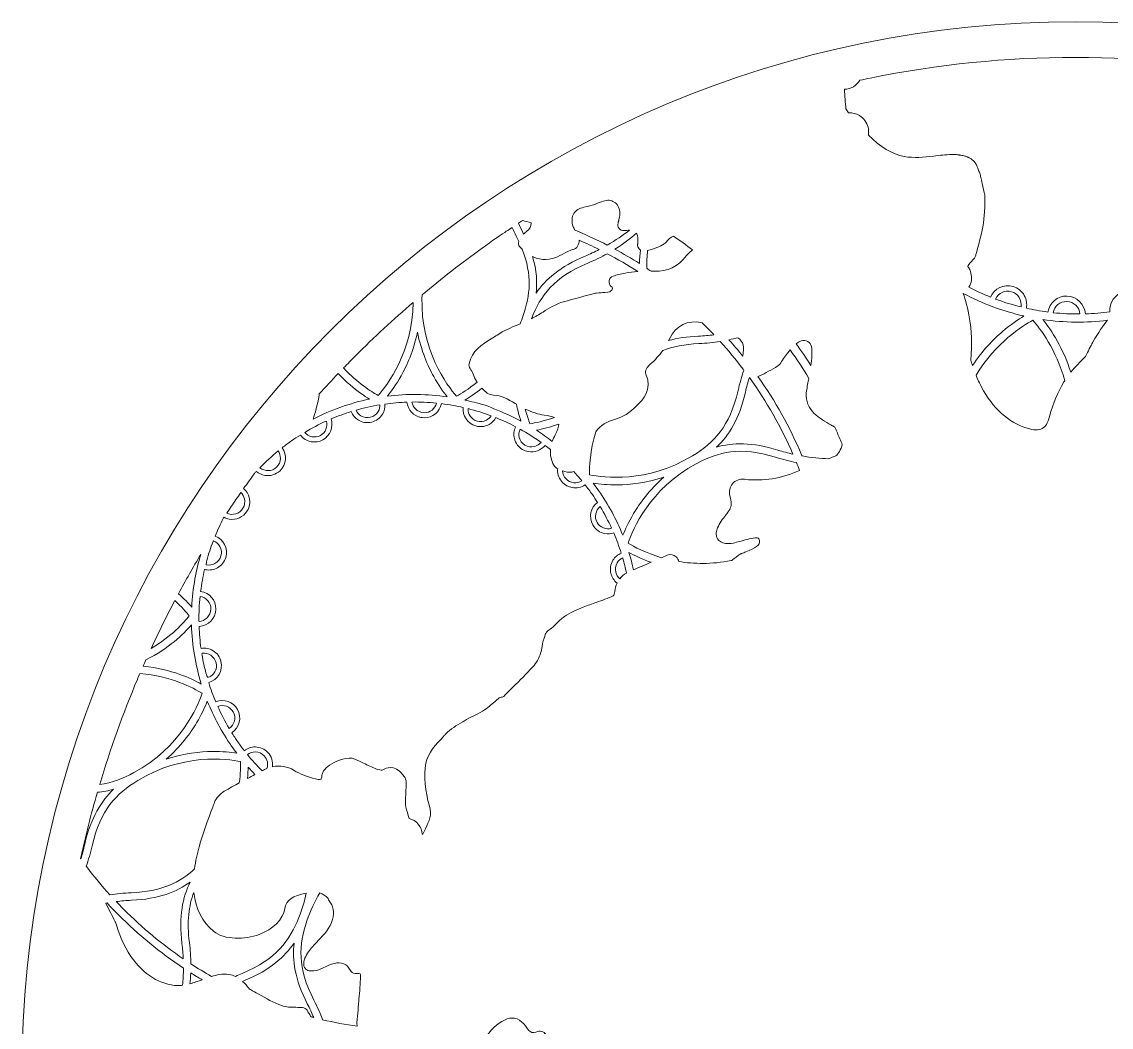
# Model space of a CAD drawing. Header units: millimetres. Extents: x -1844 to 2932, y -490 to 399.
# Drawn here: x -872 to -412.5, y -25.3 to 398.6 of the extents above; entities that cross this region are included whole.
import ezdxf

# ---------------------------------------------------------------- set-up
doc = ezdxf.new("R2010")
doc.units = ezdxf.units.MM
doc.header["$MEASUREMENT"] = 0
doc.layers.add('Layer 3', color=7, linetype='Continuous')

# ---------------------------------------------------------------- blocks, each defined once
blk = doc.blocks.new('block 2')
at = {"layer": 'Layer 3', "lineweight": 0}
for points, knots in [([(-427.53, 398.64), (-673.02, 398.64), (-872.03, 199.63), (-872.03, -45.86), (-872.03, -291.35), (-673.02, -490.36), (-427.53, -490.36), (-182.04, -490.36), (16.97, -291.35), (16.97, -45.86), (16.97, 199.63), (-182.04, 398.64), (-427.53, 398.64)], [0, 0, 0, 0, 1, 1, 1, 2, 2, 2, 3, 3, 3, 4, 4, 4, 4]), ([(-423.38, 275.47), (-423.62, 279.58), (-426.99, 282.89), (-431.18, 282.98), (-435.21, 283.06), (-438.6, 280.12), (-439.22, 276.25), (-440.8, 276.46), (-442.38, 276.7), (-443.97, 276.98), (-445.42, 277.24), (-446.86, 277.54), (-448.29, 277.86), (-447.94, 279.68), (-448.23, 281.55), (-449.14, 283.2), (-450.17, 285.06), (-451.86, 286.42), (-453.91, 287.01), (-457.8, 288.14), (-461.85, 286.16), (-463.43, 282.56), (-466.53, 283.8), (-469.55, 285.19), (-472.48, 286.73), (-471.45, 288.52), (-471.15, 290.61), (-471.65, 292.63), (-471.91, 293.69), (-472.38, 294.67), (-473.02, 295.52), (-472.85, 295.76), (-472.67, 296), (-472.49, 296.25), (-471.76, 297.2), (-470.95, 298.1), (-470.32, 298.78), (-470.05, 299.08), (-469.85, 299.44), (-469.74, 299.83), (-469.62, 300.3), (-469.49, 300.76), (-469.36, 301.22), (-468, 305.87), (-466.54, 311.41), (-466.02, 317.27), (-465.81, 319.67), (-465.72, 322.14), (-465.73, 324.85), (-465.74, 325.07), (-465.77, 325.29), (-465.83, 325.5), (-466.27, 327.09), (-466.6, 328.8), (-466.91, 330.44), (-466.91, 330.44), (-467.07, 331.27), (-467.07, 331.27), (-467.08, 331.28), (-467.08, 331.29), (-467.08, 331.31), (-467.08, 331.31), (-467.16, 331.68), (-467.16, 331.68), (-467.22, 331.94), (-467.27, 332.21), (-467.33, 332.47), (-467.49, 333.16), (-467.64, 333.76), (-467.79, 334.32), (-467.96, 334.96), (-468.22, 335.55), (-468.47, 336.13), (-468.68, 336.6), (-468.91, 337.14), (-468.97, 337.45), (-469.03, 337.77), (-469.15, 338.08), (-469.33, 338.35), (-469.33, 338.35), (-469.41, 338.48), (-469.41, 338.48), (-469.55, 338.69), (-469.68, 338.91), (-469.84, 339.12), (-469.94, 339.27), (-470.05, 339.41), (-470.18, 339.56), (-470.34, 339.77), (-470.53, 339.94), (-470.74, 340.08), (-470.8, 340.13), (-470.85, 340.19), (-470.91, 340.24), (-470.97, 340.29), (-471.02, 340.35), (-471.08, 340.4), (-471.19, 340.5), (-471.26, 340.56), (-471.3, 340.61), (-471.48, 340.79), (-471.69, 340.94), (-471.91, 341.06), (-472.26, 341.24), (-472.6, 341.38), (-472.88, 341.49), (-472.98, 341.53), (-473.07, 341.57), (-473.16, 341.61), (-473.27, 341.65), (-473.31, 341.68), (-473.31, 341.68), (-473.51, 341.8), (-473.73, 341.89), (-473.96, 341.94), (-474.15, 341.99), (-474.36, 342.04), (-474.54, 342.07), (-474.54, 342.07), (-474.65, 342.09), (-474.65, 342.09), (-475.21, 342.23), (-475.81, 342.35), (-476.43, 342.44), (-476.57, 342.47), (-476.73, 342.48), (-476.97, 342.5), (-477.2, 342.58), (-477.45, 342.62), (-477.71, 342.62), (-477.71, 342.62), (-477.71, 342.62), (-477.71, 342.62), (-477.95, 342.62), (-478.18, 342.63), (-478.42, 342.63), (-478.83, 342.64), (-479.25, 342.65), (-479.7, 342.64), (-482.31, 342.6), (-484.88, 342.31), (-487.36, 342.03), (-491.65, 341.54), (-495.7, 341.08), (-499.78, 341.86), (-504.87, 342.84), (-509.97, 345.87), (-514.94, 350.86), (-514.75, 351.92), (-514.77, 353.04), (-515.04, 354.15), (-515.55, 356.22), (-516.84, 357.97), (-518.67, 359.07), (-520.07, 359.92), (-521.66, 360.3), (-523.26, 360.2), (-523.65, 360.76), (-524.02, 361.32), (-524.37, 361.9), (-524.7, 364.64), (-524.92, 367.39), (-525.02, 370.16), (-522.28, 370.27), (-519.89, 371.77), (-518.54, 373.97), (-517.06, 374.29), (-515.58, 374.61), (-514.1, 374.91), (-485.81, 380.7), (-456.68, 383.64), (-427.53, 383.64), (-398.38, 383.64), (-369.25, 380.7), (-340.95, 374.91), (-338.81, 374.47), (-336.68, 374.01), (-334.54, 373.54), (-334.92, 372.63), (-335.13, 371.66), (-335.15, 370.64), (-335.19, 368.51), (-334.4, 366.49), (-332.93, 364.95), (-331.81, 363.79), (-330.4, 363.01), (-328.85, 362.68), (-329.09, 360.64), (-329.38, 358.59), (-329.75, 356.54), (-329.98, 355.24), (-330.25, 353.95), (-330.53, 352.67), (-332.2, 352.88), (-333.9, 352.58), (-335.4, 351.75), (-337.27, 350.72), (-338.63, 349.02), (-339.22, 346.97), (-340.31, 343.21), (-338.49, 339.3), (-335.1, 337.61), (-336.36, 334.43), (-337.78, 331.33), (-339.35, 328.31), (-340.98, 329.06), (-342.8, 329.23), (-344.57, 328.8), (-346.64, 328.29), (-348.39, 327), (-349.5, 325.18), (-351.56, 321.76), (-350.75, 317.4), (-347.76, 314.92), (-349.9, 312.06), (-352.2, 309.33), (-354.65, 306.71), (-357.72, 309.6), (-362.57, 309.61), (-365.64, 306.65), (-368.03, 304.36), (-368.67, 300.93), (-367.55, 298.02), (-372.46, 296.9), (-377.46, 295.58), (-382.38, 293.87), (-383.32, 293.74), (-384.26, 293.45), (-385.14, 292.96), (-385.28, 292.88), (-385.41, 292.79), (-385.54, 292.71), (-387.13, 292.09), (-388.71, 291.43), (-390.27, 290.71), (-394.33, 288.84), (-397.98, 286.6), (-401.21, 284.01), (-402.91, 284.97), (-404.96, 285.31), (-407.01, 284.81), (-410.88, 283.86), (-413.39, 280.2), (-413.04, 276.34), (-416.46, 275.87), (-419.91, 275.58), (-423.38, 275.47)], [0, 0, 0, 0, 1, 1, 1, 2, 2, 2, 3, 3, 3, 4, 4, 4, 5, 5, 5, 6, 6, 6, 7, 7, 7, 8, 8, 8, 9, 9, 9, 10, 10, 10, 11, 11, 11, 12, 12, 12, 13, 13, 13, 14, 14, 14, 15, 15, 15, 16, 16, 16, 17, 17, 17, 18, 18, 18, 19, 19, 19, 20, 20, 20, 21, 21, 21, 22, 22, 22, 23, 23, 23, 24, 24, 24, 25, 25, 25, 26, 26, 26, 27, 27, 27, 28, 28, 28, 29, 29, 29, 30, 30, 30, 31, 31, 31, 32, 32, 32, 33, 33, 33, 34, 34, 34, 35, 35, 35, 36, 36, 36, 37, 37, 37, 38, 38, 38, 39, 39, 39, 40, 40, 40, 41, 41, 41, 42, 42, 42, 43, 43, 43, 44, 44, 44, 45, 45, 45, 46, 46, 46, 47, 47, 47, 48, 48, 48, 49, 49, 49, 50, 50, 50, 51, 51, 51, 52, 52, 52, 53, 53, 53, 54, 54, 54, 55, 55, 55, 56, 56, 56, 57, 57, 57, 58, 58, 58, 59, 59, 59, 60, 60, 60, 61, 61, 61, 62, 62, 62, 63, 63, 63, 64, 64, 64, 65, 65, 65, 66, 66, 66, 67, 67, 67, 68, 68, 68, 69, 69, 69, 70, 70, 70, 71, 71, 71, 72, 72, 72, 73, 73, 73, 74, 74, 74, 75, 75, 75, 76, 76, 76, 77, 77, 77, 78, 78, 78, 79, 79, 79, 80, 80, 80, 81, 81, 81, 82, 82, 82, 82]), ([(-639.68, 316.64), (-639.2, 318.21), (-638.03, 319.38), (-636.31, 320.02), (-635.45, 320.34), (-634.53, 320.54), (-633.55, 320.75), (-632.13, 321.06), (-630.66, 321.39), (-629.13, 322.1), (-626.85, 323.17), (-625.17, 323.57), (-623.76, 323.34), (-623.02, 323), (-622.28, 322.65), (-621.54, 322.29), (-620.62, 321.45), (-620, 320.16), (-619.83, 318.63), (-619.73, 317.68), (-619.82, 316.6), (-620.12, 315.23), (-620.19, 314.93), (-620.29, 314.59), (-620.4, 314.22), (-620.44, 314.07), (-620.49, 313.91), (-620.53, 313.76), (-620.76, 312.98), (-620.59, 312.14), (-620.08, 311.5), (-619.57, 310.87), (-618.78, 310.52), (-617.97, 310.58), (-617.57, 310.6), (-617.18, 310.64), (-616.78, 310.68), (-616.41, 310.72), (-616.05, 310.75), (-615.7, 310.77), (-618.4, 308.68), (-621.53, 306.52), (-625.07, 304.47), (-629.05, 306.52), (-633.11, 308.43), (-637.26, 310.18), (-637.73, 310.38), (-638.21, 310.57), (-638.68, 310.77), (-639.87, 312.66), (-640.24, 314.83), (-639.68, 316.64)], [0, 0, 0, 0, 1, 1, 1, 2, 2, 2, 3, 3, 3, 4, 4, 4, 5, 5, 5, 6, 6, 6, 7, 7, 7, 8, 8, 8, 9, 9, 9, 10, 10, 10, 11, 11, 11, 12, 12, 12, 13, 13, 13, 14, 14, 14, 15, 15, 15, 16, 16, 16, 17, 17, 17, 17]), ([(-660.71, 314.87), (-659.52, 314.55), (-658.34, 314.21), (-657.16, 313.86), (-657.16, 313.8), (-657.15, 313.74), (-657.15, 313.68), (-657.17, 312.38), (-657.79, 311.22), (-658.96, 310.33), (-659.47, 309.93), (-659.93, 309.52), (-660.35, 309.1), (-660.46, 309.3), (-660.56, 309.51), (-660.67, 309.72), (-661.35, 311.04), (-661.97, 312.37), (-662.56, 313.68), (-661.94, 314.08), (-661.33, 314.47), (-660.71, 314.87)], [0, 0, 0, 0, 1, 1, 1, 2, 2, 2, 3, 3, 3, 4, 4, 4, 5, 5, 5, 6, 6, 6, 7, 7, 7, 7]), ([(-703.23, 282.46), (-703.22, 282.81), (-703.2, 283.15), (-703.19, 283.5), (-694.97, 290.38), (-686.5, 296.96), (-677.8, 303.21), (-674.38, 305.76), (-668.87, 309.47), (-667.65, 310.29), (-666.85, 310.84), (-666.04, 311.37), (-665.23, 311.9), (-664.69, 310.71), (-664.11, 309.5), (-663.49, 308.27), (-663.09, 307.51), (-662.73, 306.76), (-662.39, 306.03), (-662.65, 305.16), (-662.57, 304.39), (-662.05, 303.84), (-661.69, 303.46), (-661.33, 303.11), (-660.98, 302.77), (-656.6, 291.72), (-657.59, 283.45), (-660.51, 274.82), (-660.93, 273.59), (-661.37, 272.4), (-661.85, 271.24), (-662.15, 271.12), (-662.44, 271), (-662.75, 270.87), (-665.69, 269.66), (-668.73, 268.41), (-671.46, 266.56), (-672.26, 266.02), (-673.1, 265.51), (-673.99, 264.96), (-677.84, 262.62), (-682.2, 259.96), (-683.34, 254.46), (-683.49, 253.76), (-683.33, 253.04), (-682.91, 252.46), (-682.39, 251.77), (-682.04, 250.93), (-681.67, 250.04), (-681.27, 249.05), (-680.85, 248.04), (-680.16, 247.08), (-680.16, 247.08), (-680.02, 246.88), (-680.02, 246.88), (-679.98, 246.83), (-679.94, 246.77), (-679.9, 246.71), (-683.56, 243.71), (-686.76, 241.8), (-688.64, 240.78), (-692.61, 245.28), (-703.84, 260.03), (-703.23, 282.46)], [0, 0, 0, 0, 1, 1, 1, 2, 2, 2, 3, 3, 3, 4, 4, 4, 5, 5, 5, 6, 6, 6, 7, 7, 7, 8, 8, 8, 9, 9, 9, 10, 10, 10, 11, 11, 11, 12, 12, 12, 13, 13, 13, 14, 14, 14, 15, 15, 15, 16, 16, 16, 17, 17, 17, 18, 18, 18, 19, 19, 19, 20, 20, 20, 21, 21, 21, 21]), ([(-612.65, 309.29), (-612.06, 308.26), (-612.09, 307.17), (-612.2, 305.32), (-612.2, 305.32), (-612.2, 305.23), (-612.2, 305.23), (-612.21, 305.15), (-612.23, 304.97), (-612.25, 304.81), (-612.33, 304.11), (-612.11, 303.41), (-611.64, 302.89), (-611.48, 302.69), (-611.28, 302.53), (-611.06, 302.4), (-611.27, 300.6), (-611.43, 298.7), (-611.51, 296.7), (-614.88, 298.83), (-618.32, 300.86), (-621.83, 302.76), (-618.27, 304.99), (-615.26, 307.29), (-612.76, 309.45), (-612.72, 309.4), (-612.68, 309.35), (-612.65, 309.29)], [0, 0, 0, 0, 1, 1, 1, 2, 2, 2, 3, 3, 3, 4, 4, 4, 5, 5, 5, 6, 6, 6, 7, 7, 7, 8, 8, 8, 9, 9, 9, 9]), ([(-608.05, 302.18), (-605.22, 302.72), (-602.9, 303.94), (-601, 305.06), (-600.75, 305.21), (-600.52, 305.4), (-600.33, 305.64), (-599.33, 306.88), (-598.28, 307.7), (-597.15, 308.23), (-594.42, 306.38), (-591.74, 304.46), (-589.1, 302.47), (-589.26, 302.33), (-589.42, 302.18), (-589.59, 302.04), (-590.24, 301.47), (-590.98, 300.83), (-591.6, 300.03), (-595.26, 295.32), (-599.62, 293.23), (-605.31, 293.44), (-605.74, 293.46), (-606.17, 293.47), (-606.61, 293.48), (-607.21, 293.89), (-607.82, 294.29), (-608.42, 294.7), (-608.41, 297.33), (-608.27, 299.83), (-608.05, 302.18)], [0, 0, 0, 0, 1, 1, 1, 2, 2, 2, 3, 3, 3, 4, 4, 4, 5, 5, 5, 6, 6, 6, 7, 7, 7, 8, 8, 8, 9, 9, 9, 10, 10, 10, 10]), ([(-639.61, 302.62), (-638.74, 302.7), (-637.98, 303.23), (-637.59, 304.01), (-637.17, 304.87), (-636.95, 305.7), (-636.92, 306.52), (-634.07, 305.28), (-631.26, 303.98), (-628.5, 302.6), (-630.38, 301.62), (-632.36, 300.69), (-634.44, 299.83), (-645.02, 295.44), (-651.11, 289.97), (-655.07, 284.18), (-654.57, 288.75), (-654.84, 293.82), (-656.56, 299.64), (-648.52, 295.75), (-642.3, 302.38), (-639.61, 302.62)], [0, 0, 0, 0, 1, 1, 1, 2, 2, 2, 3, 3, 3, 4, 4, 4, 5, 5, 5, 6, 6, 6, 7, 7, 7, 7]), ([(-633.23, 296.9), (-630.28, 298.12), (-627.57, 299.46), (-625.08, 300.84), (-620.68, 298.52), (-616.39, 296), (-612.21, 293.32), (-614.01, 293.18), (-615.79, 292.98), (-617.55, 292.69), (-619.41, 292.38), (-621.16, 291.85), (-622.62, 291.37), (-623.51, 291.08), (-624.16, 290.32), (-624.31, 289.4), (-624.46, 288.48), (-624.09, 287.55), (-623.35, 286.99), (-623.09, 286.8), (-622.94, 286.56), (-622.9, 286.31), (-622.86, 285.99), (-623.02, 285.7), (-623.17, 285.51), (-623.51, 285.07), (-624.18, 284.48), (-626.07, 284.47), (-627.19, 284.46), (-628.35, 284.39), (-629.62, 284.24), (-629.74, 284.23), (-629.85, 284.21), (-629.96, 284.18), (-634.16, 283.08), (-638.92, 281.84), (-643.59, 280.56), (-645.07, 280.15), (-646.61, 279.5), (-648.29, 278.55), (-649.61, 277.81), (-650.91, 277.02), (-652.17, 276.26), (-653.84, 275.24), (-655.43, 274.28), (-657.08, 273.42), (-653.19, 283.19), (-647.63, 290.93), (-633.23, 296.9)], [0, 0, 0, 0, 1, 1, 1, 2, 2, 2, 3, 3, 3, 4, 4, 4, 5, 5, 5, 6, 6, 6, 7, 7, 7, 8, 8, 8, 9, 9, 9, 10, 10, 10, 11, 11, 11, 12, 12, 12, 13, 13, 13, 14, 14, 14, 15, 15, 15, 16, 16, 16, 16]), ([(-461.31, 281.73), (-460.14, 284.25), (-457.29, 285.61), (-454.55, 284.82), (-451.74, 284.01), (-450.03, 281.21), (-450.52, 278.39), (-454.2, 279.3), (-457.8, 280.42), (-461.31, 281.73)], [0, 0, 0, 0, 1, 1, 1, 2, 2, 2, 3, 3, 3, 3]), ([(-731.23, 257.84), (-723.43, 265.64), (-715.31, 273.14), (-706.92, 280.33), (-707.23, 259.25), (-717.87, 245.43), (-721.72, 241.12), (-724.56, 242.67), (-730.41, 246.3), (-736.31, 252.66), (-734.63, 254.4), (-732.94, 256.13), (-731.23, 257.84)], [0, 0, 0, 0, 1, 1, 1, 2, 2, 2, 3, 3, 3, 4, 4, 4, 4]), ([(-449.3, 274.58), (-451.69, 273.15), (-454.87, 271.02), (-458.35, 268.04), (-462.18, 264.76), (-466.79, 260.04), (-471, 253.7), (-471.25, 254.44), (-471.47, 255.18), (-471.69, 255.92), (-471.05, 262.8), (-471.5, 268.81), (-472.24, 273.43), (-472.95, 277.86), (-473.97, 281.49), (-474.87, 284.11), (-466.89, 279.84), (-458.32, 276.62), (-449.3, 274.58)], [0, 0, 0, 0, 1, 1, 1, 2, 2, 2, 3, 3, 3, 4, 4, 4, 5, 5, 5, 6, 6, 6, 6]), ([(-436.95, 275.98), (-436.47, 278.7), (-434.07, 280.75), (-431.22, 280.7), (-428.26, 280.64), (-425.88, 278.32), (-425.66, 275.43), (-429.41, 275.4), (-433.18, 275.58), (-436.95, 275.98)], [0, 0, 0, 0, 1, 1, 1, 2, 2, 2, 3, 3, 3, 3]), ([(-583.3, 269.99), (-582.2, 268.89), (-581.13, 267.78), (-580.06, 266.66), (-582.15, 266.39), (-584.31, 266.2), (-586.54, 266.1), (-591.4, 265.89), (-595.55, 265.21), (-599.17, 264.19), (-599.05, 264.43), (-598.93, 264.68), (-598.82, 264.92), (-596.21, 270.53), (-591.09, 273.07), (-585.1, 271.74), (-584.5, 271.16), (-583.89, 270.58), (-583.3, 269.99)], [0, 0, 0, 0, 1, 1, 1, 2, 2, 2, 3, 3, 3, 4, 4, 4, 5, 5, 5, 6, 6, 6, 6]), ([(-432.41, 246.81), (-434.98, 242.67), (-436.92, 238.01), (-438.52, 232.14), (-439.27, 229.39), (-440.21, 227.89), (-441.66, 227.15), (-443.17, 226.38), (-445.09, 226.41), (-447.9, 227.25), (-455.74, 229.62), (-462.58, 235.77), (-467.18, 244.59), (-468.03, 246.23), (-468.81, 247.92), (-469.52, 249.66), (-461.11, 263.39), (-449.95, 270.39), (-445.53, 272.77), (-442.53, 269.37), (-435.71, 260.57), (-432.09, 247.31), (-432.2, 247.14), (-432.3, 246.98), (-432.41, 246.81)], [0, 0, 0, 0, 1, 1, 1, 2, 2, 2, 3, 3, 3, 4, 4, 4, 5, 5, 5, 6, 6, 6, 7, 7, 7, 8, 8, 8, 8]), ([(-420.24, 263.58), (-421.24, 261.81), (-422.27, 259.78), (-423.27, 257.5), (-425.61, 255.25), (-427.7, 253.12), (-429.55, 250.83), (-431.19, 256.08), (-433.24, 260.47), (-435.14, 263.89), (-437.34, 267.85), (-439.56, 270.93), (-441.31, 273.09), (-432.15, 271.75), (-422.99, 271.66), (-414.01, 272.77), (-415.77, 270.61), (-418.01, 267.54), (-420.24, 263.58)], [0, 0, 0, 0, 1, 1, 1, 2, 2, 2, 3, 3, 3, 4, 4, 4, 5, 5, 5, 6, 6, 6, 6]), ([(-698.26, 249), (-696.22, 245.34), (-694.16, 242.49), (-692.55, 240.48), (-701.03, 241.72), (-709.51, 241.81), (-717.82, 240.78), (-716.2, 242.78), (-714.12, 245.63), (-712.06, 249.29), (-709.55, 253.75), (-706.77, 259.99), (-705.14, 267.75), (-703.56, 259.87), (-700.77, 253.52), (-698.26, 249)], [0, 0, 0, 0, 1, 1, 1, 2, 2, 2, 3, 3, 3, 4, 4, 4, 5, 5, 5, 5]), ([(-606.98, 254.21), (-604.92, 256), (-603.14, 257.96), (-601.64, 260.08), (-597.48, 261.66), (-592.54, 262.66), (-586.41, 262.93), (-583.23, 263.07), (-580.25, 263.4), (-577.45, 263.85), (-574.05, 260.1), (-570.83, 256.23), (-567.79, 252.23), (-567.7, 252.02), (-567.59, 251.81), (-567.47, 251.6), (-568.39, 248.99), (-569.21, 246.18), (-569.9, 243.16), (-573.37, 227.89), (-580.09, 221.11), (-589.12, 215.62), (-608.3, 203.97), (-626.68, 206.41), (-632.55, 207.63), (-632.63, 210.83), (-632.41, 217.58), (-629.95, 225.73), (-627.98, 228.4), (-625.19, 230.18), (-621.53, 231.11), (-618.63, 231.85), (-615.62, 233.76), (-612.57, 236.8), (-610.07, 239.29), (-605.89, 243.46), (-608.74, 250.01), (-609.44, 251.6), (-608.16, 253.17), (-606.98, 254.21)], [0, 0, 0, 0, 1, 1, 1, 2, 2, 2, 3, 3, 3, 4, 4, 4, 5, 5, 5, 6, 6, 6, 7, 7, 7, 8, 8, 8, 9, 9, 9, 10, 10, 10, 11, 11, 11, 12, 12, 12, 13, 13, 13, 13]), ([(-569.99, 265.44), (-567.53, 263.65), (-567.15, 261.68), (-567.92, 257.64), (-569.79, 259.98), (-571.73, 262.28), (-573.74, 264.54), (-572.44, 264.81), (-571.19, 265.11), (-569.99, 265.44)], [0, 0, 0, 0, 1, 1, 1, 2, 2, 2, 3, 3, 3, 3]), ([(-543.32, 264.06), (-542.31, 264.39), (-541.31, 264.32), (-540.49, 263.86), (-539.7, 263.41), (-539.17, 262.65), (-538.96, 261.66), (-538.46, 259.31), (-538.8, 256.34), (-539.13, 253.69), (-541.12, 256.81), (-543.21, 259.87), (-545.38, 262.88), (-544.73, 263.4), (-544.04, 263.81), (-543.32, 264.06)], [0, 0, 0, 0, 1, 1, 1, 2, 2, 2, 3, 3, 3, 4, 4, 4, 5, 5, 5, 5]), ([(-560.79, 249.33), (-558.35, 250.51), (-555.83, 251.89), (-553.08, 253.53), (-552.77, 253.72), (-552.5, 253.97), (-552.29, 254.27), (-551.25, 255.81), (-550.17, 257.4), (-549.04, 258.85), (-548.69, 259.3), (-548.32, 259.78), (-547.93, 260.25), (-545.14, 256.36), (-542.5, 252.37), (-540.01, 248.29), (-540.05, 248.09), (-540.09, 247.89), (-540.14, 247.69), (-540.51, 245.91), (-540.9, 244.07), (-541.1, 242.18), (-541.86, 234.96), (-535.16, 231.16), (-530.72, 228.64), (-530.22, 228.36), (-529.73, 228.08), (-529.27, 227.81), (-529.21, 227.77), (-529.15, 227.74), (-529.1, 227.7), (-528.36, 226.09), (-527.65, 224.47), (-526.96, 222.84), (-526.6, 222), (-526.26, 221.17), (-525.92, 220.33), (-526.43, 218.52), (-527.72, 216.08), (-528.61, 215.63), (-529.66, 215.19), (-530.74, 214.77), (-531.82, 214.36), (-535.19, 214.5), (-538.94, 214.86), (-542.91, 215.55), (-542.98, 215.71), (-543.04, 215.87), (-543.1, 216.02), (-548.06, 227.74), (-554.21, 238.79), (-561.49, 249.09), (-561.25, 249.14), (-561.01, 249.22), (-560.79, 249.33)], [0, 0, 0, 0, 1, 1, 1, 2, 2, 2, 3, 3, 3, 4, 4, 4, 5, 5, 5, 6, 6, 6, 7, 7, 7, 8, 8, 8, 9, 9, 9, 10, 10, 10, 11, 11, 11, 12, 12, 12, 13, 13, 13, 14, 14, 14, 15, 15, 15, 16, 16, 16, 17, 17, 17, 18, 18, 18, 18]), ([(-746.64, 241.11), (-746.6, 241.3), (-746.57, 241.5), (-746.54, 241.7), (-743.91, 244.62), (-741.24, 247.51), (-738.53, 250.36), (-736.8, 248.49), (-735.12, 246.89), (-733.57, 245.55), (-730.43, 242.83), (-727.54, 240.87), (-725.35, 239.54), (-733.59, 237.83), (-741.58, 235), (-749.16, 231.1), (-748.31, 233.53), (-747.33, 236.93), (-746.64, 241.11)], [0, 0, 0, 0, 1, 1, 1, 2, 2, 2, 3, 3, 3, 4, 4, 4, 5, 5, 5, 6, 6, 6, 6]), ([(-565.12, 248.65), (-557.87, 238.59), (-551.72, 227.78), (-546.74, 216.32), (-548.81, 216.79), (-550.93, 217.35), (-553.07, 218.02), (-564, 221.47), (-572.18, 221.19), (-578.94, 219.3), (-573.82, 224.19), (-569.38, 231.15), (-566.81, 242.46), (-566.32, 244.61), (-565.75, 246.67), (-565.12, 248.65)], [0, 0, 0, 0, 1, 1, 1, 2, 2, 2, 3, 3, 3, 4, 4, 4, 5, 5, 5, 5]), ([(-678.2, 237.45), (-679.44, 237.81), (-680.88, 238.18), (-682.13, 238.37), (-683.13, 238.63), (-684.13, 238.88), (-685.15, 239.11), (-683.2, 240.26), (-680.71, 241.92), (-677.95, 244.17), (-676.58, 242.57), (-674.98, 241.26), (-673.07, 241.22), (-669.6, 241.13), (-666.96, 239.54), (-663.89, 237.71), (-663.73, 237.61), (-663.56, 237.51), (-663.39, 237.41), (-662.8, 234.54), (-662.1, 232.14), (-661.47, 230.28), (-665.13, 232.24), (-668.93, 233.96), (-672.86, 235.43), (-674.51, 236.34), (-677.25, 237.18), (-678.2, 237.45)], [0, 0, 0, 0, 1, 1, 1, 2, 2, 2, 3, 3, 3, 4, 4, 4, 5, 5, 5, 6, 6, 6, 7, 7, 7, 8, 8, 8, 9, 9, 9, 9]), ([(-794.94, 167.7), (-794.76, 167.65), (-794.57, 167.6), (-794.39, 167.57), (-792.73, 167.27), (-791.03, 167.55), (-789.53, 168.38), (-787.8, 169.33), (-786.55, 170.9), (-786, 172.8), (-784.92, 176.52), (-786.92, 180.41), (-790.48, 181.76), (-789.44, 184.31), (-788.29, 186.8), (-787.02, 189.23), (-786.92, 189.39), (-786.83, 189.54), (-786.73, 189.7), (-786.03, 189.32), (-785.3, 189.06), (-784.55, 188.93), (-781.63, 188.41), (-778.55, 189.69), (-776.92, 192.39), (-775.9, 194.08), (-775.59, 196.06), (-776.06, 197.98), (-776.43, 199.51), (-777.27, 200.84), (-778.44, 201.83), (-776.94, 203.97), (-775.41, 206.08), (-773.86, 208.19), (-773.59, 208.48), (-773.33, 208.78), (-773.06, 209.07), (-772.03, 208.17), (-770.8, 207.6), (-769.52, 207.37), (-767.27, 206.97), (-764.86, 207.61), (-763.08, 209.32), (-760.39, 211.9), (-760.09, 216.05), (-762.23, 218.99), (-760.93, 220.01), (-759.6, 221), (-758.23, 221.95), (-757.01, 222.8), (-755.77, 223.62), (-754.51, 224.4), (-753.37, 222.88), (-751.7, 221.89), (-749.9, 221.57), (-748.29, 221.28), (-746.58, 221.52), (-745.04, 222.37), (-741.88, 224.11), (-740.5, 227.84), (-741.58, 231.15), (-738.79, 232.33), (-735.96, 233.37), (-733.08, 234.27), (-732.49, 232.78), (-731.44, 231.52), (-730.04, 230.68), (-729.25, 230.2), (-728.4, 229.88), (-727.52, 229.73), (-726.51, 229.55), (-725.47, 229.58), (-724.44, 229.83), (-722.53, 230.3), (-720.91, 231.49), (-719.89, 233.18), (-719.1, 234.49), (-718.74, 235.97), (-718.84, 237.46), (-715.77, 237.88), (-712.67, 238.15), (-709.56, 238.26), (-709.2, 235.01), (-706.72, 232.38), (-703.52, 231.8), (-703.14, 231.74), (-702.76, 231.7), (-702.36, 231.69), (-698.74, 231.62), (-695.67, 234.18), (-694.97, 237.62), (-693.34, 237.41), (-691.71, 237.17), (-690.08, 236.88), (-688.67, 236.62), (-687.26, 236.34), (-685.87, 236.02), (-686.2, 232.56), (-684.03, 229.23), (-680.57, 228.23), (-680.32, 228.15), (-680.06, 228.09), (-679.8, 228.05), (-678.14, 227.75), (-676.44, 228.03), (-674.94, 228.85), (-673.71, 229.53), (-672.73, 230.52), (-672.06, 231.72), (-669.21, 230.58), (-666.42, 229.29), (-663.71, 227.87), (-664.46, 226.33), (-664.65, 224.59), (-664.23, 222.9), (-663.76, 220.98), (-662.57, 219.36), (-660.88, 218.34), (-660.08, 217.86), (-659.23, 217.55), (-658.37, 217.39), (-655.75, 216.92), (-653.02, 217.9), (-651.31, 220.02), (-650.53, 219.44), (-649.76, 218.83), (-649, 218.22), (-649.2, 215.9), (-648.72, 213.72), (-647.56, 211.65), (-647.22, 211.05), (-646.7, 210.55), (-645.98, 210.12), (-645.99, 209.97), (-646.01, 209.82), (-646.01, 209.66), (-646.05, 207.69), (-645.32, 205.82), (-643.95, 204.39), (-642.83, 203.23), (-641.41, 202.51), (-639.93, 202.24), (-638.05, 201.91), (-636.07, 202.3), (-634.43, 203.42), (-633.37, 202.07), (-632.33, 200.68), (-631.34, 199.25), (-630.59, 198.18), (-629.88, 197.1), (-629.18, 196), (-632.07, 193.83), (-633, 189.8), (-631.21, 186.54), (-630.09, 184.51), (-628.15, 183.21), (-626.02, 182.83), (-624.82, 182.62), (-623.55, 182.7), (-622.35, 183.11), (-621.14, 180.32), (-620.08, 177.47), (-619.17, 174.59), (-620.62, 173.99), (-621.84, 172.96), (-622.67, 171.59), (-623.69, 169.9), (-623.99, 167.91), (-623.52, 166), (-623.12, 164.39), (-622.21, 162.99), (-620.93, 161.98), (-621.45, 160.9), (-621.78, 159.69), (-621.93, 158.34), (-622.01, 157.65), (-622.32, 156.86), (-622.53, 156.56), (-624.83, 155.55), (-627.19, 154.72), (-629.68, 153.83), (-631.48, 153.19), (-633.34, 152.53), (-635.17, 151.8), (-637.84, 150.74), (-640.65, 149.52), (-643.16, 147.82), (-644.45, 146.94), (-645.49, 145.88), (-646.51, 144.86), (-647.42, 143.94), (-648.28, 143.06), (-649.2, 142.46), (-649.44, 142.3), (-649.68, 142.15), (-649.93, 142), (-650.3, 141.76), (-650.61, 141.43), (-650.81, 141.03), (-651.01, 140.67), (-651.17, 140.31), (-651.32, 139.96), (-651.97, 138.38), (-652.26, 136.79), (-652.55, 135.25), (-652.73, 134.25), (-652.91, 133.32), (-653.16, 132.45), (-653.81, 130.27), (-654.91, 128.35), (-656.52, 126.59), (-659.15, 123.71), (-662, 120.88), (-664.76, 118.15), (-666.06, 116.86), (-667.4, 115.53), (-668.71, 114.2), (-668.93, 113.98), (-669.17, 113.86), (-669.43, 113.86), (-670, 113.84), (-670.55, 113.63), (-670.99, 113.25), (-670.99, 113.25), (-671.73, 112.61), (-671.73, 112.61), (-673.44, 111.13), (-675.06, 109.73), (-676.79, 108.48), (-677.96, 107.65), (-679.34, 106.99), (-680.8, 106.29), (-681.99, 105.73), (-683.21, 105.15), (-684.39, 104.43), (-684.94, 104.1), (-685.49, 103.78), (-686.05, 103.45), (-688.58, 101.97), (-691.2, 100.45), (-693.29, 98.23), (-693.57, 97.92), (-693.86, 97.62), (-694.16, 97.31), (-697.25, 94.05), (-700.75, 90.36), (-701.54, 85.99), (-702.51, 80.63), (-701.97, 74.2), (-700.02, 67.88), (-698.91, 64.27), (-700.19, 61.66), (-701.8, 58.35), (-702.17, 57.6), (-702.54, 56.83), (-702.89, 56.04), (-702.97, 56.03), (-703.04, 56.03), (-703.11, 56.03), (-703.31, 59.24), (-705.56, 61.92), (-708.59, 62.72), (-709.16, 64.38), (-709.69, 65.95), (-710, 67.53), (-710.25, 68.82), (-710.18, 70.29), (-710.11, 71.85), (-710.07, 72.65), (-710.03, 73.47), (-710.03, 74.31), (-710.03, 74.66), (-709.99, 75.09), (-709.95, 75.55), (-709.8, 77.05), (-709.63, 78.9), (-710.73, 80.39), (-711.91, 82), (-715.04, 86.22), (-720.07, 83.04), (-720.45, 83.01), (-721.43, 83.16), (-722.62, 83.63), (-724.36, 84.31), (-726.04, 85.13), (-727.82, 86), (-729.01, 86.59), (-730.25, 87.19), (-731.51, 87.75), (-734.4, 89.04), (-739, 87.14), (-741.27, 85.81), (-743.87, 84.28), (-745.27, 82.59), (-745.44, 80.77), (-745.53, 79.78), (-745.78, 79.36), (-745.91, 79.27), (-745.96, 79.23), (-746.42, 78.95), (-748.1, 79.38), (-751.62, 80.28), (-754.68, 81.49), (-757.2, 82.98), (-760.11, 84.7), (-763.11, 85.2), (-766.28, 84.48), (-765.99, 86.64), (-766.64, 88.9), (-768.26, 90.59), (-769.63, 92.02), (-771.47, 92.82), (-773.45, 92.86), (-775.17, 92.9), (-776.82, 92.34), (-778.16, 91.29), (-779.11, 92.51), (-780.03, 93.77), (-780.93, 95.05), (-781.8, 96.31), (-782.64, 97.58), (-783.45, 98.87), (-780.23, 100.96), (-779.11, 105.22), (-780.99, 108.64), (-782.82, 111.94), (-786.81, 113.3), (-790.23, 111.92), (-791.34, 114.58), (-792.33, 117.27), (-793.19, 120), (-789.37, 121.08), (-787.05, 125.01), (-788.01, 128.89), (-788.48, 130.81), (-789.67, 132.42), (-791.36, 133.45), (-792.9, 134.38), (-794.68, 134.7), (-796.43, 134.4), (-796.86, 137.48), (-797.13, 140.59), (-797.24, 143.72), (-793.37, 143.87), (-790.22, 147.02), (-790.15, 150.95), (-790.07, 154.75), (-792.89, 157.95), (-796.58, 158.43), (-796.38, 160.02), (-796.14, 161.61), (-795.86, 163.2), (-795.59, 164.71), (-795.28, 166.21), (-794.94, 167.7)], [0, 0, 0, 0, 1, 1, 1, 2, 2, 2, 3, 3, 3, 4, 4, 4, 5, 5, 5, 6, 6, 6, 7, 7, 7, 8, 8, 8, 9, 9, 9, 10, 10, 10, 11, 11, 11, 12, 12, 12, 13, 13, 13, 14, 14, 14, 15, 15, 15, 16, 16, 16, 17, 17, 17, 18, 18, 18, 19, 19, 19, 20, 20, 20, 21, 21, 21, 22, 22, 22, 23, 23, 23, 24, 24, 24, 25, 25, 25, 26, 26, 26, 27, 27, 27, 28, 28, 28, 29, 29, 29, 30, 30, 30, 31, 31, 31, 32, 32, 32, 33, 33, 33, 34, 34, 34, 35, 35, 35, 36, 36, 36, 37, 37, 37, 38, 38, 38, 39, 39, 39, 40, 40, 40, 41, 41, 41, 42, 42, 42, 43, 43, 43, 44, 44, 44, 45, 45, 45, 46, 46, 46, 47, 47, 47, 48, 48, 48, 49, 49, 49, 50, 50, 50, 51, 51, 51, 52, 52, 52, 53, 53, 53, 54, 54, 54, 55, 55, 55, 56, 56, 56, 57, 57, 57, 58, 58, 58, 59, 59, 59, 60, 60, 60, 61, 61, 61, 62, 62, 62, 63, 63, 63, 64, 64, 64, 65, 65, 65, 66, 66, 66, 67, 67, 67, 68, 68, 68, 69, 69, 69, 70, 70, 70, 71, 71, 71, 72, 72, 72, 73, 73, 73, 74, 74, 74, 75, 75, 75, 76, 76, 76, 77, 77, 77, 78, 78, 78, 79, 79, 79, 80, 80, 80, 81, 81, 81, 82, 82, 82, 83, 83, 83, 84, 84, 84, 85, 85, 85, 86, 86, 86, 87, 87, 87, 88, 88, 88, 89, 89, 89, 90, 90, 90, 91, 91, 91, 92, 92, 92, 93, 93, 93, 94, 94, 94, 95, 95, 95, 96, 96, 96, 97, 97, 97, 98, 98, 98, 99, 99, 99, 100, 100, 100, 101, 101, 101, 102, 102, 102, 103, 103, 103, 104, 104, 104, 105, 105, 105, 106, 106, 106, 107, 107, 107, 108, 108, 108, 109, 109, 109, 110, 110, 110, 111, 111, 111, 112, 112, 112, 113, 113, 113, 114, 114, 114, 115, 115, 115, 116, 116, 116, 117, 117, 117, 118, 118, 118, 118]), ([(-720.94, 237.14), (-720.91, 236.14), (-721.17, 235.15), (-721.69, 234.28), (-722.42, 233.07), (-723.58, 232.22), (-724.95, 231.88), (-726.32, 231.54), (-727.74, 231.76), (-728.95, 232.49), (-729.89, 233.06), (-730.61, 233.89), (-731.04, 234.87), (-727.72, 235.82), (-724.35, 236.58), (-720.94, 237.14)], [0, 0, 0, 0, 1, 1, 1, 2, 2, 2, 3, 3, 3, 4, 4, 4, 5, 5, 5, 5]), ([(-697.08, 237.86), (-697.65, 235.49), (-699.79, 233.75), (-702.32, 233.8), (-703.73, 233.83), (-705.05, 234.41), (-706.02, 235.42), (-706.8, 236.23), (-707.28, 237.23), (-707.44, 238.31), (-704, 238.36), (-700.54, 238.21), (-697.08, 237.86)], [0, 0, 0, 0, 1, 1, 1, 2, 2, 2, 3, 3, 3, 4, 4, 4, 4]), ([(-674.06, 232.49), (-674.53, 231.75), (-675.18, 231.14), (-675.96, 230.7), (-677.2, 230.02), (-678.63, 229.86), (-679.98, 230.25), (-682.36, 230.94), (-683.87, 233.16), (-683.79, 235.52), (-680.47, 234.69), (-677.23, 233.68), (-674.06, 232.49)], [0, 0, 0, 0, 1, 1, 1, 2, 2, 2, 3, 3, 3, 4, 4, 4, 4]), ([(-659.64, 235.34), (-656.82, 233.98), (-654.15, 233.13), (-651.66, 232.82), (-649.86, 232.6), (-648.41, 232.24), (-647.38, 231.76), (-651.87, 230.18), (-655.55, 229.46), (-657.67, 229.15), (-658.21, 230.53), (-658.95, 232.64), (-659.64, 235.34)], [0, 0, 0, 0, 1, 1, 1, 2, 2, 2, 3, 3, 3, 4, 4, 4, 4]), ([(-746.06, 224.22), (-748.32, 222.97), (-751.12, 223.57), (-752.7, 225.51), (-749.72, 227.29), (-746.66, 228.88), (-743.53, 230.3), (-742.87, 227.98), (-743.86, 225.43), (-746.06, 224.22)], [0, 0, 0, 0, 1, 1, 1, 2, 2, 2, 3, 3, 3, 3]), ([(-661.85, 226.87), (-658.8, 225.18), (-655.85, 223.31), (-653.01, 221.28), (-653.73, 220.42), (-654.69, 219.81), (-655.79, 219.54), (-657.16, 219.2), (-658.58, 219.42), (-659.79, 220.15), (-660.99, 220.88), (-661.85, 222.03), (-662.18, 223.4), (-662.47, 224.58), (-662.35, 225.79), (-661.85, 226.87)], [0, 0, 0, 0, 1, 1, 1, 2, 2, 2, 3, 3, 3, 4, 4, 4, 5, 5, 5, 5]), ([(-654.89, 226.4), (-652.47, 226.86), (-649.22, 227.66), (-645.48, 229.03), (-645.53, 227.89), (-646.04, 226.37), (-647, 224.53), (-647.52, 223.56), (-647.93, 222.6), (-648.25, 221.67), (-650.4, 223.34), (-652.61, 224.92), (-654.89, 226.4)], [0, 0, 0, 0, 1, 1, 1, 2, 2, 2, 3, 3, 3, 4, 4, 4, 4]), ([(-763.88, 217.68), (-763.24, 216.77), (-762.9, 215.68), (-762.93, 214.54), (-762.96, 213.13), (-763.53, 211.82), (-764.55, 210.84), (-766.51, 208.96), (-769.56, 208.89), (-771.6, 210.61), (-769.18, 213.1), (-766.6, 215.46), (-763.88, 217.68)], [0, 0, 0, 0, 1, 1, 1, 2, 2, 2, 3, 3, 3, 4, 4, 4, 4]), ([(-566.92, 205.7), (-567.08, 205.72), (-567.23, 205.74), (-567.38, 205.75), (-569.22, 205.94), (-571.03, 205.21), (-572.22, 203.81), (-573.41, 202.41), (-573.84, 200.53), (-573.36, 198.76), (-573.01, 197.46), (-572.86, 196.24), (-572.8, 195.62), (-572.67, 194.35), (-573.27, 192.85), (-574.6, 191.18), (-574.8, 190.93), (-574.99, 190.69), (-575.19, 190.45), (-576.37, 188.99), (-577.71, 187.33), (-578.5, 185.23), (-578.88, 184.19), (-579.6, 182.27), (-578.56, 180.57), (-577.9, 179.5), (-576.75, 178.87), (-575.16, 178.69), (-572.94, 178.44), (-570.89, 179.03), (-569.09, 179.55), (-569.09, 179.55), (-568.62, 179.68), (-568.62, 179.68), (-566.42, 180.31), (-564.14, 180.95), (-561.89, 181.05), (-561.14, 181.09), (-560.92, 180.39), (-560.85, 179.97), (-560.53, 177.89), (-562.61, 176.66), (-566.56, 175.11), (-567.18, 174.87), (-567.81, 174.63), (-568.44, 174.39), (-568.44, 174.39), (-568.61, 174.33), (-568.61, 174.33), (-568.76, 174.27), (-568.9, 174.2), (-569.04, 174.12), (-570.21, 173.39), (-571.26, 172.54), (-572.21, 171.74), (-572.3, 171.66), (-572.39, 171.6), (-572.48, 171.53), (-572.57, 171.51), (-572.66, 171.49), (-572.76, 171.47), (-581.04, 169.82), (-588.54, 170.01), (-594.94, 171.05), (-595.05, 171.76), (-595.39, 172.44), (-595.93, 172.97), (-596.95, 173.97), (-598.45, 174.25), (-599.76, 173.69), (-599.76, 173.69), (-602.12, 172.66), (-602.12, 172.66), (-608.96, 174.63), (-613.89, 177.33), (-616.3, 178.82), (-614.39, 184.51), (-607.23, 201.61), (-587.5, 212.29), (-578.21, 217.32), (-568.96, 219.7), (-554.03, 215), (-550.98, 214.04), (-548.05, 213.32), (-545.25, 212.79), (-544.79, 211.67), (-544.35, 210.55), (-543.92, 209.43), (-551.58, 206.08), (-559.31, 204.83), (-566.92, 205.7)], [0, 0, 0, 0, 1, 1, 1, 2, 2, 2, 3, 3, 3, 4, 4, 4, 5, 5, 5, 6, 6, 6, 7, 7, 7, 8, 8, 8, 9, 9, 9, 10, 10, 10, 11, 11, 11, 12, 12, 12, 13, 13, 13, 14, 14, 14, 15, 15, 15, 16, 16, 16, 17, 17, 17, 18, 18, 18, 19, 19, 19, 20, 20, 20, 21, 21, 21, 22, 22, 22, 23, 23, 23, 24, 24, 24, 25, 25, 25, 26, 26, 26, 27, 27, 27, 28, 28, 28, 29, 29, 29, 30, 30, 30, 30]), ([(-635.76, 205.08), (-637.84, 203.74), (-640.65, 204.01), (-642.43, 205.86), (-643.34, 206.81), (-643.82, 208.01), (-643.88, 209.23), (-643.58, 209.14), (-643.27, 209.06), (-642.93, 208.98), (-641.56, 208.65), (-640.29, 208.64), (-639.13, 208.95), (-637.97, 207.69), (-636.84, 206.41), (-635.76, 205.08)], [0, 0, 0, 0, 1, 1, 1, 2, 2, 2, 3, 3, 3, 4, 4, 4, 5, 5, 5, 5]), ([(-628.74, 201.06), (-629.46, 202.09), (-630.2, 203.1), (-630.96, 204.1), (-628.41, 203.69), (-624.88, 203.31), (-620.64, 203.35), (-615.53, 203.41), (-608.73, 204.12), (-601.2, 206.59), (-607.23, 201.28), (-611.34, 195.69), (-613.99, 191.26), (-616.13, 187.68), (-617.57, 184.49), (-618.5, 182.1), (-621.15, 188.71), (-624.57, 195.07), (-628.74, 201.06)], [0, 0, 0, 0, 1, 1, 1, 2, 2, 2, 3, 3, 3, 4, 4, 4, 5, 5, 5, 6, 6, 6, 6]), ([(-783.68, 194.26), (-782.36, 196.22), (-781.02, 198.16), (-779.66, 200.1), (-778.9, 199.4), (-778.36, 198.5), (-778.11, 197.48), (-777.78, 196.11), (-778, 194.69), (-778.73, 193.48), (-780.15, 191.12), (-783.14, 190.27), (-785.55, 191.46), (-784.93, 192.4), (-784.31, 193.33), (-783.68, 194.26)], [0, 0, 0, 0, 1, 1, 1, 2, 2, 2, 3, 3, 3, 4, 4, 4, 5, 5, 5, 5]), ([(-623.22, 185.05), (-625.55, 184.36), (-628.13, 185.34), (-629.36, 187.56), (-630.61, 189.83), (-630.01, 192.62), (-628.07, 194.2), (-626.27, 191.23), (-624.65, 188.17), (-623.22, 185.05)], [0, 0, 0, 0, 1, 1, 1, 2, 2, 2, 3, 3, 3, 3]), ([(-793.97, 171.51), (-793.22, 174.24), (-792.35, 176.92), (-791.36, 179.54), (-791.3, 179.63), (-791.25, 179.71), (-791.21, 179.78), (-790.04, 179.34), (-789.08, 178.51), (-788.48, 177.4), (-787.79, 176.17), (-787.64, 174.74), (-788.03, 173.38), (-788.42, 172.03), (-789.32, 170.91), (-790.55, 170.23), (-791.68, 169.61), (-792.96, 169.42), (-794.2, 169.69), (-794.21, 170.11), (-794.12, 170.75), (-793.97, 171.51)], [0, 0, 0, 0, 1, 1, 1, 2, 2, 2, 3, 3, 3, 4, 4, 4, 5, 5, 5, 6, 6, 6, 7, 7, 7, 7]), ([(-606.59, 170.73), (-609.05, 169.67), (-611.53, 168.61), (-614.01, 167.57), (-614.56, 170.04), (-615.2, 172.5), (-615.95, 174.92), (-613.71, 173.67), (-610.55, 172.12), (-606.59, 170.73)], [0, 0, 0, 0, 1, 1, 1, 2, 2, 2, 3, 3, 3, 3]), ([(-796.56, 173.99), (-797.54, 170.65), (-798.36, 167.24), (-798.98, 163.76), (-799.69, 159.8), (-800.14, 155.82), (-800.35, 151.87), (-801.7, 153.43), (-803.56, 155.39), (-805.92, 157.49), (-802.92, 163.06), (-799.8, 168.56), (-796.56, 173.99)], [0, 0, 0, 0, 1, 1, 1, 2, 2, 2, 3, 3, 3, 4, 4, 4, 4]), ([(-616.96, 166.2), (-618.1, 165.53), (-619.05, 164.73), (-619.8, 163.79), (-620.62, 164.49), (-621.2, 165.43), (-621.47, 166.5), (-621.8, 167.87), (-621.59, 169.29), (-620.86, 170.5), (-620.31, 171.42), (-619.5, 172.12), (-618.55, 172.56), (-617.94, 170.46), (-617.41, 168.34), (-616.96, 166.2)], [0, 0, 0, 0, 1, 1, 1, 2, 2, 2, 3, 3, 3, 4, 4, 4, 5, 5, 5, 5]), ([(-797.26, 145.82), (-797.27, 145.87), (-797.28, 145.92), (-797.3, 145.96), (-797.33, 149.41), (-797.18, 152.86), (-796.83, 156.33), (-794.21, 155.97), (-792.2, 153.7), (-792.26, 150.99), (-792.29, 149.58), (-792.86, 148.27), (-793.88, 147.29), (-794.8, 146.4), (-795.99, 145.89), (-797.26, 145.82)], [0, 0, 0, 0, 1, 1, 1, 2, 2, 2, 3, 3, 3, 4, 4, 4, 5, 5, 5, 5]), ([(-807.48, 154.58), (-804.57, 151.94), (-802.54, 149.59), (-801.38, 148.12), (-803.59, 145.34), (-808.91, 139.44), (-817.48, 134.4), (-814.32, 141.21), (-810.99, 147.94), (-807.48, 154.58)], [0, 0, 0, 0, 1, 1, 1, 2, 2, 2, 3, 3, 3, 3]), ([(-819.67, 129.59), (-814.75, 132.04), (-810.79, 134.79), (-807.81, 137.22), (-804.57, 139.85), (-802.12, 142.36), (-800.43, 144.29), (-800.19, 135.81), (-798.81, 127.44), (-796.31, 119.38), (-798.56, 120.63), (-801.73, 122.18), (-805.69, 123.58), (-809.63, 124.97), (-814.78, 126.33), (-820.86, 126.92), (-820.47, 127.81), (-820.07, 128.7), (-819.67, 129.59)], [0, 0, 0, 0, 1, 1, 1, 2, 2, 2, 3, 3, 3, 4, 4, 4, 5, 5, 5, 6, 6, 6, 6]), ([(-794.33, 123.98), (-795, 126.52), (-795.56, 129.09), (-796.01, 131.68), (-796.02, 131.93), (-796.02, 132.16), (-796.01, 132.34), (-793.33, 132.76), (-790.72, 131.06), (-790.06, 128.38), (-789.39, 125.68), (-790.94, 122.94), (-793.55, 122.1), (-793.79, 122.48), (-794.06, 123.16), (-794.33, 123.98)], [0, 0, 0, 0, 1, 1, 1, 2, 2, 2, 3, 3, 3, 4, 4, 4, 5, 5, 5, 5]), ([(-823.28, 121.31), (-822.92, 122.16), (-822.56, 123), (-822.19, 123.84), (-809.06, 122.77), (-799.62, 117.74), (-795.97, 115.49), (-797.88, 109.8), (-805.03, 92.7), (-824.77, 82.02), (-829.35, 79.54), (-833.92, 77.71), (-839.17, 77.04), (-834.69, 92.09), (-829.38, 106.89), (-823.28, 121.31)], [0, 0, 0, 0, 1, 1, 1, 2, 2, 2, 3, 3, 3, 4, 4, 4, 5, 5, 5, 5]), ([(-793.77, 112.2), (-791.12, 105.59), (-787.7, 99.23), (-783.53, 93.24), (-782.81, 92.21), (-782.07, 91.2), (-781.31, 90.2), (-783.86, 90.61), (-787.39, 91), (-791.63, 90.95), (-796.74, 90.9), (-803.54, 90.18), (-811.07, 87.72), (-805.03, 93.02), (-800.93, 98.61), (-798.28, 103.04), (-796.14, 106.62), (-794.7, 109.81), (-793.77, 112.2)], [0, 0, 0, 0, 1, 1, 1, 2, 2, 2, 3, 3, 3, 4, 4, 4, 5, 5, 5, 6, 6, 6, 6]), ([(-789.38, 109.98), (-786.96, 110.93), (-784.14, 109.96), (-782.84, 107.62), (-781.51, 105.2), (-782.28, 102.17), (-784.55, 100.67), (-786.35, 103.7), (-787.96, 106.81), (-789.38, 109.98)], [0, 0, 0, 0, 1, 1, 1, 2, 2, 2, 3, 3, 3, 3]), ([(-844.84, 42.57), (-843.91, 45.22), (-843.06, 48.08), (-842.37, 51.14), (-838.9, 66.41), (-832.17, 73.19), (-823.14, 78.68), (-803.97, 90.33), (-785.59, 87.89), (-779.72, 86.67), (-779.67, 84.78), (-779.73, 81.66), (-780.29, 77.74), (-782.29, 76.64), (-784.39, 75.46), (-786.62, 74.18), (-788.45, 73.13), (-790.02, 71.36), (-790.71, 69.54), (-790.97, 68.85), (-791.23, 68.17), (-791.49, 67.48), (-793.55, 62.07), (-795.69, 56.48), (-797.2, 50.76), (-797.96, 47.89), (-798.72, 44.71), (-799.19, 41.42), (-805.38, 35.7), (-812.99, 31.94), (-825.86, 31.37), (-829.03, 31.23), (-832.02, 30.91), (-834.82, 30.46), (-838.28, 34.26), (-841.55, 38.2), (-844.63, 42.27), (-844.7, 42.37), (-844.77, 42.47), (-844.84, 42.57)], [0, 0, 0, 0, 1, 1, 1, 2, 2, 2, 3, 3, 3, 4, 4, 4, 5, 5, 5, 6, 6, 6, 7, 7, 7, 8, 8, 8, 9, 9, 9, 10, 10, 10, 11, 11, 11, 12, 12, 12, 13, 13, 13, 13]), ([(-776.85, 89.63), (-775.89, 90.38), (-774.72, 90.78), (-773.49, 90.75), (-772.08, 90.72), (-770.76, 90.15), (-769.78, 89.13), (-768.37, 87.66), (-767.98, 85.57), (-768.6, 83.76), (-769.07, 83.57), (-769.54, 83.37), (-770.01, 83.13), (-770.24, 83.02), (-770.47, 82.91), (-770.69, 82.79), (-772.85, 84.96), (-774.9, 87.23), (-776.85, 89.63)], [0, 0, 0, 0, 1, 1, 1, 2, 2, 2, 3, 3, 3, 4, 4, 4, 5, 5, 5, 6, 6, 6, 6]), ([(-773.66, 81.28), (-774.7, 80.75), (-775.75, 80.19), (-776.83, 79.61), (-776.65, 81.42), (-776.56, 83.02), (-776.53, 84.37), (-775.6, 83.31), (-774.64, 82.29), (-773.66, 81.28)], [0, 0, 0, 0, 1, 1, 1, 2, 2, 2, 3, 3, 3, 3]), ([(-847.14, 45.65), (-847.17, 45.69), (-847.2, 45.73), (-847.23, 45.77), (-845.18, 55.17), (-842.82, 64.52), (-840.14, 73.77), (-837.7, 73.98), (-835.44, 74.41), (-833.33, 75.01), (-838.44, 70.11), (-842.89, 63.16), (-845.46, 51.84), (-845.95, 49.7), (-846.52, 47.64), (-847.14, 45.65)], [0, 0, 0, 0, 1, 1, 1, 2, 2, 2, 3, 3, 3, 4, 4, 4, 5, 5, 5, 5]), ([(-804.46, 9.94), (-804.18, 7.75), (-804.01, 5.62), (-803.92, 3.54), (-812.85, 9.63), (-821.22, 16.57), (-828.97, 24.32), (-830.06, 25.41), (-831.14, 26.52), (-832.21, 27.64), (-830.12, 27.91), (-827.95, 28.11), (-825.72, 28.2), (-814.27, 28.71), (-806.68, 31.77), (-800.98, 35.85), (-804.12, 29.51), (-805.91, 21.45), (-804.46, 9.94)], [0, 0, 0, 0, 1, 1, 1, 2, 2, 2, 3, 3, 3, 4, 4, 4, 5, 5, 5, 6, 6, 6, 6]), ([(-781.95, -3.87), (-782.74, -3.48), (-783.63, -3.17), (-784.65, -3.03), (-787.36, -2.64), (-789.95, -3.27), (-791.97, -3.91), (-794.93, -2.22), (-797.85, -0.46), (-800.7, 1.4), (-800.73, 4.22), (-800.92, 7.2), (-801.32, 10.34), (-802.44, 19.24), (-801.6, 25.89), (-799.44, 31.5), (-798.69, 24.52), (-795.92, 19.03), (-791.15, 15.14), (-786.49, 11.35), (-777.93, 11.59), (-771.88, 13.8), (-765.93, 15.97), (-761.99, 19.95), (-761.08, 24.73), (-760.41, 28.29), (-757.77, 30.21), (-752.07, 31.21), (-752.76, 27.92), (-753.76, 24.51), (-755.14, 21), (-759.03, 11.17), (-764.58, 3.4), (-779.04, -2.6), (-780.04, -3.01), (-781, -3.44), (-781.95, -3.87)], [0, 0, 0, 0, 1, 1, 1, 2, 2, 2, 3, 3, 3, 4, 4, 4, 5, 5, 5, 6, 6, 6, 7, 7, 7, 8, 8, 8, 9, 9, 9, 10, 10, 10, 11, 11, 11, 12, 12, 12, 12]), ([(-748.78, -13.97), (-755.94, -0.04), (-755.15, 9.48), (-751.76, 19.49), (-750.26, 23.9), (-748.4, 27.81), (-746.34, 31.29), (-744.93, 30.91), (-743.8, 30.14), (-742.85, 28.93), (-742.75, 28.57), (-742.58, 28.23), (-742.33, 27.94), (-740.68, 26.01), (-740.15, 23.01), (-740.96, 20.11), (-741.93, 16.63), (-744.43, 13.84), (-747.13, 11.05), (-747.13, 11.05), (-747.42, 10.75), (-747.42, 10.75), (-748.69, 9.45), (-749.99, 8.11), (-751.08, 6.5), (-752.17, 4.91), (-753.37, 2.79), (-753.02, 0.61), (-752.93, 0.08), (-752.67, -0.41), (-752.28, -0.79), (-751.74, -1.31), (-751, -1.57), (-750.23, -1.52), (-750.18, -1.53), (-750.13, -1.53), (-750.08, -1.54), (-749.8, -1.57), (-749.38, -1.61), (-748.89, -1.55), (-747.38, -1.39), (-746.05, -0.83), (-744.95, -0.3), (-741.45, 1.38), (-738.78, 2.49), (-736.22, 1.42), (-735.04, 0.92), (-734.16, 0.04), (-733.44, -1.35), (-733.05, -2.11), (-732.3, -2.62), (-731.45, -2.69), (-731.11, -2.73), (-730.8, -2.73), (-730.5, -2.69), (-729.74, -2.61), (-729.39, -2.72), (-729.33, -2.77), (-729.28, -2.82), (-729.15, -3.13), (-729.16, -3.83), (-729.21, -7), (-729.51, -10.27), (-729.8, -13.44), (-729.85, -14), (-729.9, -14.55), (-729.95, -15.1), (-730.04, -16.11), (-730.12, -17.11), (-730.2, -18.12), (-730.33, -19.82), (-730.48, -21.59), (-730.66, -23.29), (-730.68, -23.51), (-730.68, -23.72), (-730.65, -23.94), (-730.6, -24.26), (-730.54, -24.57), (-730.49, -24.87), (-735.42, -24.18), (-740.3, -23.29), (-745.14, -22.18), (-746.14, -19.53), (-747.34, -16.78), (-748.78, -13.97)], [0, 0, 0, 0, 1, 1, 1, 2, 2, 2, 3, 3, 3, 4, 4, 4, 5, 5, 5, 6, 6, 6, 7, 7, 7, 8, 8, 8, 9, 9, 9, 10, 10, 10, 11, 11, 11, 12, 12, 12, 13, 13, 13, 14, 14, 14, 15, 15, 15, 16, 16, 16, 17, 17, 17, 18, 18, 18, 19, 19, 19, 20, 20, 20, 21, 21, 21, 22, 22, 22, 23, 23, 23, 24, 24, 24, 25, 25, 25, 26, 26, 26, 27, 27, 27, 28, 28, 28, 28]), ([(-804.19, -7.65), (-804.9, -7.73), (-805.6, -7.77), (-806.32, -7.75), (-813.57, -7.54), (-820.74, -3.08), (-825.98, 4.51), (-829.2, 9.17), (-831.1, 14.43), (-832.53, 18.96), (-832.58, 19.12), (-832.64, 19.26), (-832.72, 19.4), (-834, 21.77), (-835.31, 24.36), (-836.59, 26.96), (-836.42, 26.99), (-836.25, 27.03), (-836.07, 27.06), (-834.5, 25.36), (-832.89, 23.68), (-831.25, 22.04), (-822.81, 13.6), (-813.65, 6.11), (-803.84, -0.4), (-803.86, -2.94), (-803.99, -5.37), (-804.19, -7.65)], [0, 0, 0, 0, 1, 1, 1, 2, 2, 2, 3, 3, 3, 4, 4, 4, 5, 5, 5, 6, 6, 6, 7, 7, 7, 8, 8, 8, 9, 9, 9, 9]), ([(-749.98, -20.98), (-750.06, -20.85), (-750.14, -20.72), (-750.22, -20.59), (-750.7, -19.79), (-751.19, -18.96), (-751.7, -18.17), (-752.12, -17.51), (-752.82, -17.09), (-753.6, -17.03), (-754.48, -16.95), (-755.4, -16.94), (-756.37, -16.93), (-758.45, -16.9), (-760.61, -16.88), (-762.39, -16.22), (-765.76, -14.98), (-768.94, -13.18), (-772.3, -11.28), (-773.35, -10.68), (-774.44, -10.06), (-775.53, -9.47), (-776.05, -9.18), (-776.58, -8.69), (-776.81, -8.27), (-776.88, -8.15), (-776.95, -8.03), (-777.01, -7.91), (-777.01, -7.91), (-777.07, -7.81), (-777.07, -7.81), (-777.21, -7.56), (-777.4, -7.33), (-777.63, -7.14), (-777.63, -7.14), (-777.77, -7.02), (-777.77, -7.02), (-777.84, -6.97), (-777.9, -6.92), (-777.96, -6.86), (-777.96, -6.86), (-778.33, -6.53), (-778.33, -6.53), (-778.53, -6.36), (-778.73, -6.18), (-778.93, -6), (-778.57, -5.84), (-778.2, -5.68), (-777.83, -5.52), (-767.24, -1.14), (-761.16, 4.34), (-757.19, 10.13), (-757.97, 3.09), (-756.9, -5.1), (-751.6, -15.42), (-750.59, -17.38), (-749.69, -19.34), (-748.89, -21.27), (-749.26, -21.18), (-749.62, -21.08), (-749.98, -20.98)], [0, 0, 0, 0, 1, 1, 1, 2, 2, 2, 3, 3, 3, 4, 4, 4, 5, 5, 5, 6, 6, 6, 7, 7, 7, 8, 8, 8, 9, 9, 9, 10, 10, 10, 11, 11, 11, 12, 12, 12, 13, 13, 13, 14, 14, 14, 15, 15, 15, 16, 16, 16, 17, 17, 17, 18, 18, 18, 19, 19, 19, 20, 20, 20, 20]), ([(-795.97, -5.32), (-797.71, -5.96), (-799.4, -6.59), (-801.09, -7.04), (-800.94, -5.56), (-800.82, -4.02), (-800.76, -2.4), (-799.18, -3.4), (-797.58, -4.37), (-795.97, -5.32), (-795.97, -5.32), (-795.97, -5.32), (-795.97, -5.32)], [0, 0, 0, 0, 1, 1, 1, 2, 2, 2, 3, 3, 3, 4, 4, 4, 4]), ([(-688.63, -42.4), (-688.07, -41.71), (-687.55, -40.94), (-687.06, -40.06), (-686.73, -39.47), (-686.5, -38.89), (-686.31, -38.37), (-686.13, -37.92), (-685.97, -37.49), (-685.79, -37.21), (-683.36, -33.44), (-681.52, -30.95), (-678.17, -30.67), (-677.43, -30.6), (-676.75, -30.21), (-676.33, -29.6), (-675.44, -28.32), (-674.67, -27.33), (-673.9, -26.48), (-671.14, -23.43), (-667.92, -21.55), (-665.28, -21.44), (-663.71, -21.37), (-662.33, -21.93), (-661.06, -23.13), (-660.02, -24.1), (-659.15, -25.29), (-658.27, -26.54), (-657.58, -27.51), (-656.3, -27.87), (-655.21, -27.38), (-654.07, -26.87), (-652.87, -26.57), (-651.05, -28.11), (-659.34, -30.03), (-667.47, -32.65), (-675.38, -36), (-679.92, -37.92), (-684.34, -40.06), (-688.63, -42.4)], [0, 0, 0, 0, 1, 1, 1, 2, 2, 2, 3, 3, 3, 4, 4, 4, 5, 5, 5, 6, 6, 6, 7, 7, 7, 8, 8, 8, 9, 9, 9, 10, 10, 10, 11, 11, 11, 12, 12, 12, 13, 13, 13, 13])]:
    blk.add_open_spline(points, degree=3, knots=knots, dxfattribs=at)

msp = doc.modelspace()

# ---------------------------------------------------------------- block references
at = {"layer": 'Layer 3'}
msp.add_blockref('block 2', (0, 0), dxfattribs=at)

doc.saveas('drawing.dxf')
